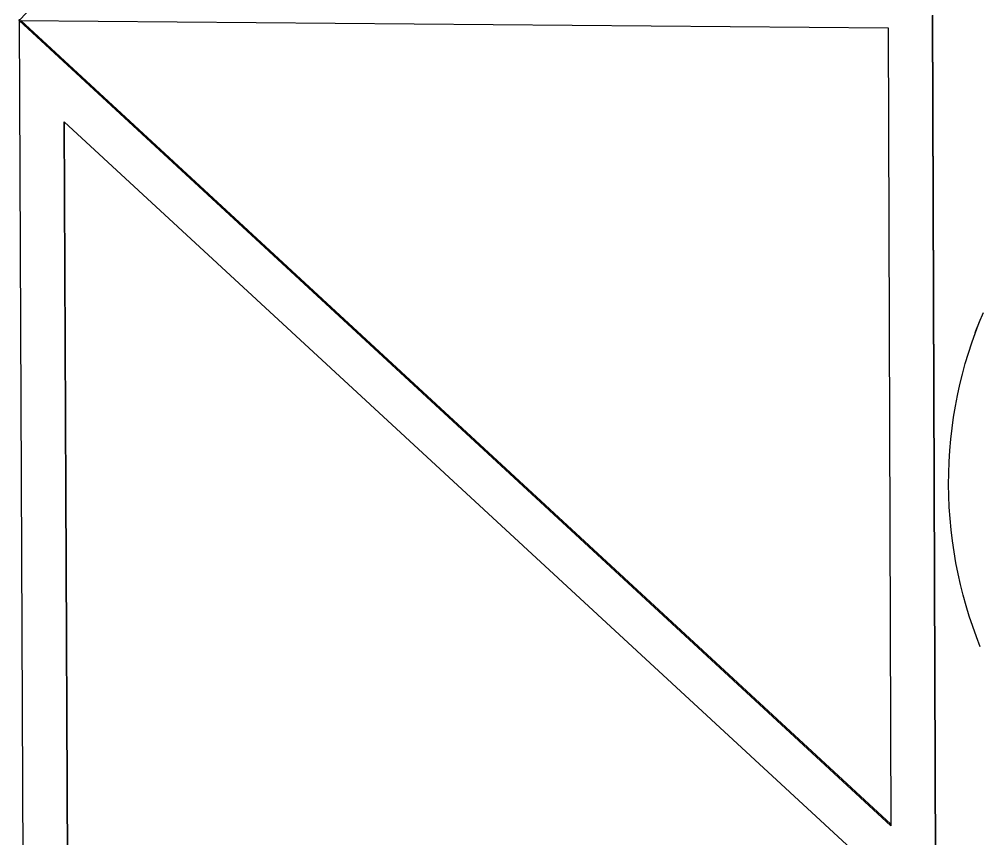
# Model space of a CAD drawing. Header units: millimetres. Extents: x -1421 to 3505, y -683 to 2759.
# Drawn here: x -15.52 to -4.33, y 735.56 to 745.11 of the extents above; entities that cross this region are included whole.
import ezdxf

# ---------------------------------------------------------------- set-up
doc = ezdxf.new("R2010")
doc.units = ezdxf.units.MM
doc.header["$MEASUREMENT"] = 0
doc.layers.add('Utwórz2D linie widoczne', color=7, linetype='Continuous', true_color=0x000000)

msp = doc.modelspace()

# ---------------------------------------------------------------- linework, layer by layer
at = {"layer": 'Utwórz2D linie widoczne'}
for p, q in [((-6.109, 754.997), (-15.52, 745.098)), ((-15.52, 745.098), (-15.516, 745.112)), ((-15.52, 745.098), (-5.392, 745.012)), ((-5.362, 735.713), (-15.52, 745.098)), ((-15.52, 745.098), (-15.476, 734.628)), ((-5.362, 735.732), (-15.5, 745.098)), ((-4.841, 734.537), (-4.875, 745.157)), ((-4.837, 734.552), (-4.871, 745.161)), ((-5.392, 745.012), (-5.362, 735.713)), ((-14.956, 734.623), (-14.995, 743.915)), ((-14.995, 743.915), (-4.841, 734.537)), ((-14.952, 734.638), (-14.991, 743.911)), ((-4.332, 741.578), (-4.284, 741.694)), ((-4.378, 741.461), (-4.314, 741.625)), ((-4.377, 741.461), (-4.332, 741.578)), ((-4.419, 741.342), (-4.377, 741.461)), ((-4.458, 741.222), (-4.419, 741.342)), ((-4.495, 741.1), (-4.458, 741.222)), ((-4.528, 740.978), (-4.495, 741.1)), ((-4.558, 740.854), (-4.528, 740.978)), ((-4.586, 740.729), (-4.558, 740.854)), ((-4.61, 740.602), (-4.586, 740.729)), ((-4.631, 740.475), (-4.61, 740.602)), ((-4.649, 740.347), (-4.631, 740.475)), ((-4.664, 740.217), (-4.649, 740.347)), ((-4.675, 740.087), (-4.664, 740.217)), ((-4.683, 739.956), (-4.675, 740.087)), ((-4.688, 739.823), (-4.683, 739.956)), ((-4.689, 739.69), (-4.688, 739.823)), ((-4.687, 739.557), (-4.689, 739.69)), ((-4.681, 739.425), (-4.687, 739.557)), ((-4.672, 739.293), (-4.681, 739.425)), ((-4.66, 739.163), (-4.672, 739.293)), ((-4.645, 739.033), (-4.66, 739.163)), ((-4.626, 738.905), (-4.645, 739.033)), ((-4.604, 738.777), (-4.626, 738.905)), ((-4.579, 738.65), (-4.604, 738.777)), ((-4.551, 738.525), (-4.579, 738.65)), ((-4.52, 738.4), (-4.551, 738.525)), ((-4.486, 738.277), (-4.52, 738.4)), ((-4.449, 738.155), (-4.486, 738.277)), ((-4.408, 738.034), (-4.449, 738.155)), ((-4.365, 737.915), (-4.408, 738.034)), ((-4.32, 737.797), (-4.365, 737.915))]:
    msp.add_line(p, q, dxfattribs=at)

doc.saveas('drawing.dxf')
